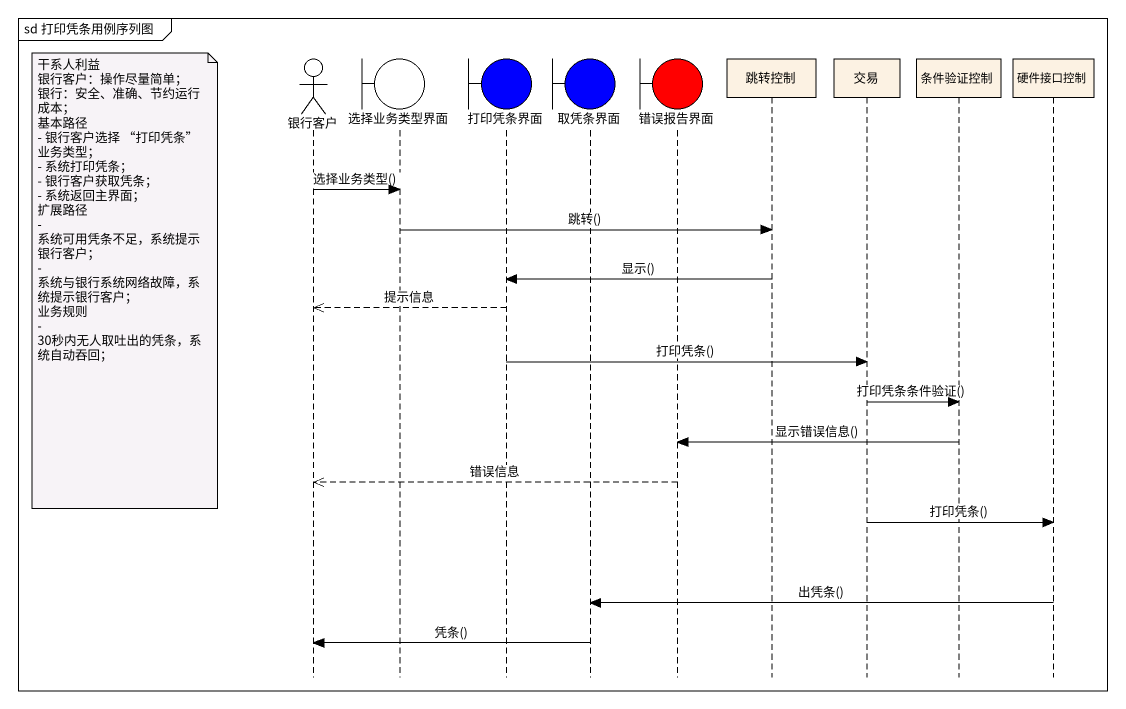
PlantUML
@startuml
mainframe sd 打印凭条用例序列图
hide footbox
actor 银行客户
boundary 选择业务类型界面
boundary 打印凭条界面 #0000FF
boundary 取凭条界面 #0000FF
boundary 错误报告界面 #FF0000
participant 跳转控制
participant 交易
participant 条件验证控制
participant 硬件接口控制

银行客户 -> 选择业务类型界面 : 选择业务类型()
选择业务类型界面 -> 跳转控制 : 跳转()
跳转控制 -> 打印凭条界面 : 显示()
note left of 银行客户
  干系人利益
  银行客户：操作尽量简单；
  银行：安全、准确、节约运行成本；
  基本路径
  - 银行客户选择 “打印凭条” 业务类型；
  - 系统打印凭条；
  - 银行客户获取凭条；
  - 系统返回主界面；
  扩展路径
  - 系统可用凭条不足，系统提示银行客户；
  - 系统与银行系统网络故障，系统提示银行客户；
  业务规则
  - 30秒内无人取吐出的凭条，系统自动吞回；
end note
打印凭条界面 -->> 银行客户 : 提示信息
打印凭条界面 -> 交易 : 打印凭条()
交易 -> 条件验证控制 : 打印凭条条件验证()
条件验证控制 -> 错误报告界面 : 显示错误信息()
错误报告界面 -->> 银行客户 : 错误信息
交易 -> 硬件接口控制 : 打印凭条()
硬件接口控制 -> 取凭条界面 : 出凭条()
取凭条界面 -> 银行客户 : 凭条()
@enduml
